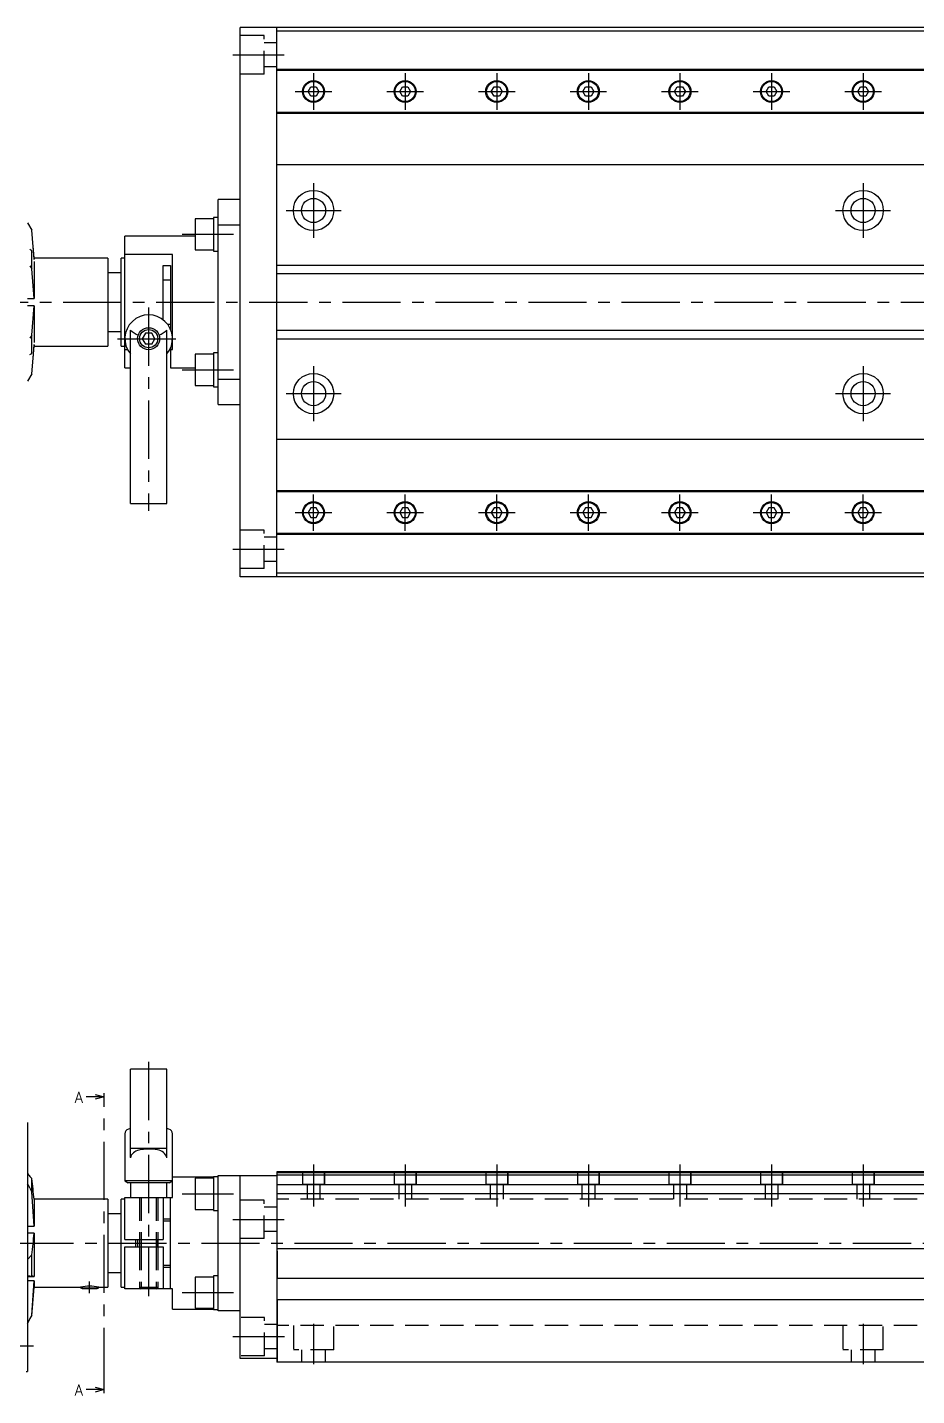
# Model space of a CAD drawing. Extents: x -2 to 832, y -8 to 383.
# Drawn here: x 291.6 to 534.3, y 8.4 to 382 of the extents above; entities that cross this region are included whole.
import ezdxf

# ---------------------------------------------------------------- set-up
doc = ezdxf.new("R2010")
doc.units = 0
doc.header["$LTSCALE"] = 0.5
doc.linetypes.add('CENTER', pattern=[50.8, 31.75, -6.35, 6.35, -6.35])
doc.linetypes.add('DASHED', pattern=[19.05, 12.7, -6.35])
for name, color, linetype in [('MSM_CENTER', 1, 'CENTER'), ('MSM_CONTINUOUS', 7, 'CONTINUOUS'), ('MSM_DASHED', 4, 'DASHED'), ('MSM_NARROW', 5, 'CONTINUOUS'), ('MSM_PART_NUMBER', 7, 'CONTINUOUS')]:
    doc.layers.add(name, color=color, linetype=linetype)
doc.styles.get("Standard").update_dxf_attribs({"font": 'txt.shx', "height": 3, "bigfont": 'bigfont.shx'})

msp = doc.modelspace()

# ---------------------------------------------------------------- linework, layer by layer
at = {"layer": 'MSM_CENTER'}
for p, q in [((347.68, 374.47), (361.68, 374.47)), ((369.68, 369.47), (369.68, 359.47)), ((394.68, 369.47), (394.68, 359.47)), ((419.68, 369.47), (419.68, 359.47)), ((444.68, 369.47), (444.68, 359.47)), ((469.68, 369.47), (469.68, 359.47)), ((494.68, 369.47), (494.68, 359.47)), ((519.68, 369.47), (519.68, 359.47)), ((364.68, 364.47), (374.68, 364.47)), ((389.68, 364.47), (399.68, 364.47)), ((414.68, 364.47), (424.68, 364.47)), ((439.68, 364.47), (449.68, 364.47)), ((464.68, 364.47), (474.68, 364.47)), ((489.68, 364.47), (499.68, 364.47)), ((514.68, 364.47), (524.68, 364.47)), ((369.68, 339.47), (369.68, 324.47)), ((519.68, 339.47), (519.68, 324.47)), ((362.18, 331.97), (377.18, 331.97)), ((512.18, 331.97), (527.18, 331.97)), ((333.85, 325.47), (347.85, 325.47)), ((225.14, 306.97), (831.68, 306.97)), ((324.68, 305.47), (324.68, 249.97)), ((316.18, 296.97), (333.18, 296.97)), ((333.85, 288.47), (347.85, 288.47)), ((369.68, 289.47), (369.68, 274.47)), ((519.68, 289.47), (519.68, 274.47)), ((362.18, 281.97), (377.18, 281.97)), ((512.18, 281.97), (527.18, 281.97)), ((369.68, 244.47), (369.68, 254.47)), ((394.68, 244.47), (394.68, 254.47)), ((419.68, 244.47), (419.68, 254.47)), ((444.68, 244.47), (444.68, 254.47)), ((469.68, 244.47), (469.68, 254.47)), ((494.68, 244.47), (494.68, 254.47)), ((519.68, 244.47), (519.68, 254.47)), ((364.68, 249.47), (374.68, 249.47)), ((389.68, 249.47), (399.68, 249.47)), ((414.68, 249.47), (424.68, 249.47)), ((439.68, 249.47), (449.68, 249.47)), ((464.68, 249.47), (474.68, 249.47)), ((489.68, 249.47), (499.68, 249.47)), ((514.68, 249.47), (524.68, 249.47)), ((347.68, 239.47), (361.68, 239.47)), ((324.68, 99.5), (324.68, 35.5)), ((312.58, 11.04), (312.58, 88.96)), ((369.68, 71.5), (369.68, 60)), ((394.68, 71.5), (394.68, 60)), ((419.68, 71.5), (419.68, 60)), ((444.68, 71.5), (444.68, 60)), ((469.68, 71.5), (469.68, 60)), ((494.68, 71.5), (494.68, 60)), ((519.68, 71.5), (519.68, 60)), ((333.85, 63.5), (347.85, 63.5)), ((347.68, 56.5), (361.68, 56.5)), ((288.28, 50), (831.68, 50)), ((308.58, 36.37), (308.58, 39.53)), ((333.85, 36.5), (347.85, 36.5)), ((369.68, 28), (369.68, 17)), ((519.68, 28), (519.68, 17)), ((347.68, 24.5), (361.73, 24.5)), ((226.58, 22), (293.58, 22))]:
    msp.add_line(p, q, dxfattribs=at)
at = {"layer": 'MSM_CONTINUOUS'}
for p, q in [((359.68, 381.97), (349.68, 381.97)), ((349.68, 231.97), (349.68, 381.97)), ((359.68, 231.97), (359.68, 381.97)), ((359.68, 381.92), (359.73, 381.92)), ((829.68, 381.97), (359.73, 381.97)), ((359.73, 381.97), (359.73, 381.92)), ((544.68, 380.97), (359.68, 380.97)), ((544.68, 370.47), (359.68, 370.47)), ((544.68, 370.17), (359.68, 370.17)), ((368.2, 364.47), (368.94, 365.75)), ((368.94, 363.19), (368.2, 364.47)), ((368.94, 365.75), (370.42, 365.75)), ((370.42, 363.19), (368.94, 363.19)), ((370.42, 365.75), (371.16, 364.47)), ((371.16, 364.47), (370.42, 363.19)), ((393.2, 364.47), (393.94, 365.75)), ((393.94, 363.19), (393.2, 364.47)), ((393.94, 365.75), (395.42, 365.75)), ((395.42, 363.19), (393.94, 363.19)), ((395.42, 365.75), (396.16, 364.47)), ((396.16, 364.47), (395.42, 363.19)), ((418.2, 364.47), (418.94, 365.75)), ((418.94, 363.19), (418.2, 364.47)), ((418.94, 365.75), (420.42, 365.75)), ((420.42, 363.19), (418.94, 363.19)), ((420.42, 365.75), (421.16, 364.47)), ((421.16, 364.47), (420.42, 363.19)), ((443.2, 364.47), (443.94, 365.75)), ((443.94, 363.19), (443.2, 364.47)), ((443.94, 365.75), (445.42, 365.75)), ((445.42, 363.19), (443.94, 363.19)), ((445.42, 365.75), (446.16, 364.47)), ((446.16, 364.47), (445.42, 363.19)), ((468.2, 364.47), (468.94, 365.75)), ((468.94, 363.19), (468.2, 364.47)), ((468.94, 365.75), (470.42, 365.75)), ((470.42, 363.19), (468.94, 363.19)), ((470.42, 365.75), (471.16, 364.47)), ((471.16, 364.47), (470.42, 363.19)), ((493.2, 364.47), (493.94, 365.75)), ((493.94, 363.19), (493.2, 364.47)), ((493.94, 365.75), (495.42, 365.75)), ((495.42, 363.19), (493.94, 363.19)), ((495.42, 365.75), (496.16, 364.47)), ((496.16, 364.47), (495.42, 363.19)), ((518.2, 364.47), (518.94, 365.75)), ((518.94, 363.19), (518.2, 364.47)), ((518.94, 365.75), (520.42, 365.75)), ((520.42, 363.19), (518.94, 363.19)), ((520.42, 365.75), (521.16, 364.47)), ((521.16, 364.47), (520.42, 363.19)), ((544.68, 358.77), (359.68, 358.77)), ((544.68, 358.47), (359.68, 358.47)), ((544.68, 344.47), (359.68, 344.47)), ((349.68, 334.97), (343.68, 334.97)), ((343.68, 278.97), (343.68, 334.97)), ((337.38, 329.72), (337.38, 321.22)), ((342.38, 329.72), (337.38, 329.72)), ((342.38, 330.07), (342.38, 320.87)), ((343.68, 330.07), (342.38, 330.07)), ((291.58, 328.57), (292.76, 326.57)), ((293.44, 318.66), (292.76, 326.57)), ((349.68, 327.99), (343.68, 327.99)), ((293.44, 318.97), (293.15, 322.34)), ((318.18, 289), (318.18, 324.97)), ((337.38, 324.97), (318.18, 324.97)), ((292.76, 320.98), (292.27, 321.29)), ((292.76, 316.02), (292.76, 320.98)), ((293.31, 318.66), (293.44, 318.66)), ((313.58, 318.97), (293.44, 318.97)), ((293.44, 318.97), (293.44, 318.66)), ((293.44, 318.04), (293.44, 307.98)), ((313.58, 318.97), (313.58, 294.97)), ((317.18, 294.97), (317.18, 318.97)), ((318.18, 318.97), (317.18, 318.97)), ((331.18, 319.93), (318.18, 319.93)), ((331.18, 294.02), (331.18, 319.93)), ((337.38, 321.22), (342.38, 321.22)), ((342.38, 320.87), (343.68, 320.87)), ((292.27, 316.85), (292.76, 316.02)), ((293.44, 307.98), (292.76, 316.02)), ((317.18, 314.97), (313.58, 314.97)), ((328.68, 302.1), (328.68, 316.97)), ((328.68, 316.97), (330.68, 316.97)), ((330.68, 316.97), (330.68, 299.47)), ((544.68, 316.97), (359.68, 316.97)), ((330.68, 312.97), (328.68, 312.97)), ((291.58, 307.98), (293.44, 307.98)), ((293.44, 305.97), (291.58, 305.97)), ((292.76, 297.93), (293.44, 305.97)), ((293.44, 305.97), (293.44, 295.91)), ((313.58, 298.97), (317.18, 298.97)), ((319.68, 251.97), (319.68, 299.31)), ((329.68, 251.97), (329.68, 299.31)), ((329.8, 300.97), (330.68, 300.97)), ((292.76, 297.93), (292.27, 297.1)), ((292.76, 292.97), (292.76, 297.93)), ((293.15, 291.6), (293.44, 295.29)), ((293.44, 295.29), (293.31, 295.29)), ((293.44, 295.29), (293.44, 294.97)), ((323.81, 298.47), (322.95, 296.97)), ((322.95, 296.97), (323.81, 295.47)), ((325.55, 298.47), (323.81, 298.47)), ((325.55, 295.47), (323.81, 295.47)), ((326.41, 296.97), (325.55, 298.47)), ((325.55, 295.47), (326.41, 296.97)), ((359.68, 296.97), (544.68, 296.97)), ((292.27, 292.66), (292.76, 292.97)), ((292.76, 287.38), (293.44, 294.97)), ((293.44, 294.97), (313.58, 294.97)), ((317.18, 294.97), (318.18, 294.97)), ((318.18, 294.02), (318.89, 294.02)), ((330.68, 294.47), (330.68, 288.97)), ((330.68, 294.02), (331.18, 294.02)), ((337.38, 292.72), (337.38, 284.22)), ((342.38, 292.72), (337.38, 292.72)), ((342.38, 293.07), (342.38, 283.87)), ((343.68, 293.07), (342.38, 293.07)), ((318.18, 289), (319.68, 289)), ((330.68, 288.97), (337.38, 288.97)), ((292.76, 287.38), (291.58, 285.38)), ((337.38, 284.22), (342.38, 284.22)), ((343.68, 285.96), (349.68, 285.96)), ((342.38, 283.87), (343.68, 283.87)), ((343.68, 278.97), (349.68, 278.97)), ((544.68, 269.47), (359.68, 269.47)), ((544.68, 255.47), (359.68, 255.47)), ((544.68, 255.17), (359.68, 255.17)), ((319.68, 251.97), (329.68, 251.97)), ((368.94, 250.75), (368.2, 249.47)), ((370.42, 250.75), (368.94, 250.75)), ((371.16, 249.47), (370.42, 250.75)), ((393.94, 250.75), (393.2, 249.47)), ((395.42, 250.75), (393.94, 250.75)), ((396.16, 249.47), (395.42, 250.75)), ((418.94, 250.75), (418.2, 249.47)), ((420.42, 250.75), (418.94, 250.75)), ((421.16, 249.47), (420.42, 250.75)), ((443.94, 250.75), (443.2, 249.47)), ((445.42, 250.75), (443.94, 250.75)), ((446.16, 249.47), (445.42, 250.75)), ((468.94, 250.75), (468.2, 249.47)), ((470.42, 250.75), (468.94, 250.75)), ((471.16, 249.47), (470.42, 250.75)), ((493.94, 250.75), (493.2, 249.47)), ((495.42, 250.75), (493.94, 250.75)), ((496.16, 249.47), (495.42, 250.75)), ((518.94, 250.75), (518.2, 249.47)), ((520.42, 250.75), (518.94, 250.75)), ((521.16, 249.47), (520.42, 250.75)), ((368.2, 249.47), (368.94, 248.19)), ((368.94, 248.19), (370.42, 248.19)), ((370.42, 248.19), (371.16, 249.47)), ((393.2, 249.47), (393.94, 248.19)), ((393.94, 248.19), (395.42, 248.19)), ((395.42, 248.19), (396.16, 249.47)), ((418.2, 249.47), (418.94, 248.19)), ((418.94, 248.19), (420.42, 248.19)), ((420.42, 248.19), (421.16, 249.47)), ((443.2, 249.47), (443.94, 248.19)), ((443.94, 248.19), (445.42, 248.19)), ((445.42, 248.19), (446.16, 249.47)), ((468.2, 249.47), (468.94, 248.19)), ((468.94, 248.19), (470.42, 248.19)), ((470.42, 248.19), (471.16, 249.47)), ((493.2, 249.47), (493.94, 248.19)), ((493.94, 248.19), (495.42, 248.19)), ((495.42, 248.19), (496.16, 249.47)), ((518.2, 249.47), (518.94, 248.19)), ((518.94, 248.19), (520.42, 248.19)), ((520.42, 248.19), (521.16, 249.47)), ((544.68, 243.77), (359.68, 243.77)), ((544.68, 243.47), (359.68, 243.47)), ((359.68, 231.97), (349.68, 231.97)), ((544.68, 232.97), (359.68, 232.97)), ((359.73, 232.02), (359.68, 232.02)), ((359.73, 232.02), (359.73, 231.97)), ((829.68, 231.97), (359.73, 231.97)), ((319.68, 73.36), (319.68, 97.5)), ((329.68, 97.5), (319.68, 97.5)), ((329.68, 73.36), (329.68, 97.5)), ((291.58, 83), (291.58, 15)), ((318.18, 79.87), (318.18, 67)), ((331.18, 62.5), (331.18, 79.87)), ((319.68, 75.92), (329.68, 75.92)), ((292.76, 67.67), (292.27, 68.26)), ((292.76, 64.06), (292.76, 67.67)), ((342.38, 68), (331.18, 68)), ((342.38, 67.75), (337.38, 67.75)), ((337.38, 67.75), (337.38, 59.25)), ((343.68, 68.1), (342.38, 68.1)), ((342.38, 68.1), (342.38, 58.9)), ((343.68, 31.5), (343.68, 68.5)), ((343.68, 68.5), (359.68, 68.5)), ((349.68, 18.5), (349.68, 68.5)), ((548.23, 69.5), (359.68, 69.5)), ((359.68, 69.5), (359.68, 17.5)), ((548.23, 69.2), (359.68, 69.2)), ((547.73, 68.55), (359.68, 68.55)), ((292.27, 65.03), (292.76, 64.06)), ((293.44, 54.65), (292.76, 64.06)), ((318.18, 67), (319.05, 66.5)), ((331.18, 67), (318.18, 67)), ((330.31, 66.5), (319.05, 66.5)), ((319.68, 66.5), (319.68, 62.5)), ((329.68, 62.5), (329.68, 66.5)), ((330.31, 66.5), (331.18, 67)), ((547.73, 65.95), (359.68, 65.95)), ((313.58, 62), (293.44, 62)), ((293.44, 61.96), (293.44, 54.65)), ((313.58, 62), (313.58, 38)), ((317.18, 38), (317.18, 62)), ((318.18, 62), (317.18, 62)), ((318.18, 51), (318.18, 62.5)), ((318.18, 62.5), (331.18, 62.5)), ((328.68, 62.5), (328.68, 51)), ((330.68, 37.5), (330.68, 62.5)), ((829.68, 63.5), (359.68, 63.5)), ((317.18, 58), (313.58, 58)), ((328.68, 56.63), (330.68, 56.63)), ((337.38, 59.25), (342.38, 59.25)), ((342.38, 58.9), (343.68, 58.9)), ((291.58, 54.65), (293.44, 54.65)), ((293.44, 52.74), (291.58, 52.74)), ((293.44, 52.74), (293.44, 40.92)), ((330.68, 56), (328.68, 56)), ((318.18, 51), (328.68, 51)), ((318.18, 37.5), (318.18, 49)), ((318.18, 49), (328.68, 49)), ((321.18, 49), (321.18, 51)), ((321.68, 51), (321.68, 49)), ((322.18, 51), (322.18, 49)), ((322.18, 51), (322.18, 49)), ((327.18, 49), (327.18, 51)), ((327.18, 51), (327.18, 49)), ((328.68, 49), (328.68, 37.5)), ((292.76, 46.86), (292.27, 46.25)), ((292.76, 41.02), (292.76, 46.86)), ((829.68, 48.5), (359.68, 48.5)), ((359.73, 47.81), (359.68, 47.81)), ((359.73, 47.81), (359.73, 40.5)), ((313.58, 42), (317.18, 42)), ((328.68, 44), (330.68, 44)), ((330.68, 43.37), (328.68, 43.37)), ((343.68, 41.1), (342.38, 41.1)), ((342.38, 41.1), (342.38, 31.9)), ((293.44, 39.74), (291.58, 39.74)), ((291.74, 40.92), (293.44, 40.92)), ((292.25, 41.03), (292.76, 41.02)), ((292.76, 30.39), (293.44, 39.74)), ((292.76, 30.15), (293.44, 38)), ((293.44, 39.74), (293.44, 38)), ((293.44, 38), (306.08, 38)), ((306.08, 38), (306.08, 37.86)), ((306.08, 37.86), (306.52, 37.6)), ((306.08, 37.86), (311.08, 37.86)), ((306.52, 37.6), (310.63, 37.6)), ((310.63, 37.6), (311.08, 37.86)), ((311.07, 38), (313.58, 38)), ((311.08, 37.86), (311.08, 38)), ((317.18, 38), (318.18, 38)), ((331.18, 37.5), (318.18, 37.5)), ((331.18, 32), (331.18, 37.5)), ((342.38, 40.75), (337.38, 40.75)), ((337.38, 40.75), (337.38, 32.25)), ((359.68, 40.5), (829.68, 40.5)), ((829.68, 34.5), (359.68, 34.5)), ((359.73, 34.5), (359.73, 17.5)), ((292.76, 30.39), (292.27, 29.43)), ((292.76, 30.15), (292.76, 30.39)), ((331.18, 32), (342.38, 32)), ((337.38, 32.25), (342.38, 32.25)), ((342.38, 31.9), (343.68, 31.9)), ((349.68, 31.5), (343.68, 31.5)), ((292.27, 29.43), (291.58, 28.1)), ((291.29, 15), (291.58, 15)), ((359.68, 18.5), (349.68, 18.5)), ((829.68, 17.5), (359.68, 17.5))]:
    msp.add_line(p, q, dxfattribs=at)
for centre, radius in [((369.68, 364.47), 3), ((369.68, 364.47), 2.75), ((394.68, 364.47), 3), ((394.68, 364.47), 2.75), ((419.68, 364.47), 3), ((419.68, 364.47), 2.75), ((444.68, 364.47), 3), ((444.68, 364.47), 2.75), ((469.68, 364.47), 3), ((469.68, 364.47), 2.75), ((494.68, 364.47), 3), ((494.68, 364.47), 2.75), ((519.68, 364.47), 3), ((519.68, 364.47), 2.75), ((369.68, 331.97), 5.5), ((519.68, 331.97), 5.5), ((369.68, 331.97), 3.3), ((519.68, 331.97), 3.3), ((324.68, 296.97), 3), ((324.68, 296.97), 2.5), ((369.68, 281.97), 5.5), ((369.68, 281.97), 3.3), ((519.68, 281.97), 5.5), ((519.68, 281.97), 3.3), ((369.68, 249.47), 3), ((369.68, 249.47), 2.75), ((394.68, 249.47), 3), ((394.68, 249.47), 2.75), ((419.68, 249.47), 3), ((419.68, 249.47), 2.75), ((444.68, 249.47), 3), ((444.68, 249.47), 2.75), ((469.68, 249.47), 3), ((469.68, 249.47), 2.75), ((494.68, 249.47), 3), ((494.68, 249.47), 2.75), ((519.68, 249.47), 3), ((519.68, 249.47), 2.75)]:
    msp.add_circle(centre, radius, dxfattribs=at)
for centre, radius, start, end in [((324.68, 296.97), 6.5, 320.2849, 219.7151), ((324.54, 304.58), 7.17, 227.3363, 247.8884), ((324.82, 304.58), 7.17, 292.1116, 312.6637), ((319.48, 79.87), 1.3, 104.5706, 180), ((324.68, 59.86), 21.97, 103.1548, 104.5706), ((324.68, 59.86), 21.97, 75.4294, 76.8452), ((329.88, 79.87), 1.3, 0, 75.4294), ((322.55, 72.48), 3, 100.4873, 163.0346), ((324.67, 62.13), 13.57, 79.6693, 101.3236), ((326.76, 72.44), 3.06, 17.4567, 83.5479), ((302.59, 76.68), 13.32, 214.254, 219.2372), ((126.91, 44.84), 167.41, 5.8834, 7.8375), ((280.79, 59.27), 12.85, 26.6479, 32.8857), ((115.63, 70.52), 178.7, 352.3917, 354.2904), ((290.03, 48), 2.85, 303.1221, 322.1721), ((292.29, 39.56), 1.47, 91.4331, 118.6545), ((290.61, 24.79), 16.38, 80.0215, 82.4525), ((308.58, 26.22), 12.04, 78.0142, 101.9858), ((115.96, 123.65), 200, 331.4157, 332.1288)]:
    msp.add_arc(centre, radius, start, end, dxfattribs=at)
at = {"layer": 'MSM_DASHED'}
for p, q in [((356.21, 379.72), (349.61, 379.72)), ((356.21, 369.22), (356.21, 379.72)), ((359.61, 377.77), (356.21, 377.77)), ((359.61, 371.17), (356.21, 371.17)), ((356.21, 369.22), (349.61, 369.22)), ((356.21, 244.72), (349.61, 244.72)), ((356.21, 234.22), (356.21, 244.72)), ((359.61, 242.77), (356.21, 242.77)), ((359.61, 236.17), (356.21, 236.17)), ((356.21, 234.22), (349.61, 234.22)), ((366.68, 69.5), (366.68, 66)), ((366.68, 69.5), (366.68, 66)), ((372.68, 66), (372.68, 69.5)), ((372.68, 69.5), (372.68, 66)), ((391.68, 69.5), (391.68, 66)), ((391.68, 69.5), (391.68, 66)), ((397.68, 66), (397.68, 69.5)), ((397.68, 69.5), (397.68, 66)), ((416.68, 69.5), (416.68, 66)), ((416.68, 69.5), (416.68, 66)), ((422.68, 66), (422.68, 69.5)), ((422.68, 69.5), (422.68, 66)), ((441.68, 69.5), (441.68, 66)), ((441.68, 69.5), (441.68, 66)), ((447.68, 66), (447.68, 69.5)), ((447.68, 69.5), (447.68, 66)), ((466.68, 69.5), (466.68, 66)), ((466.68, 69.5), (466.68, 66)), ((472.68, 66), (472.68, 69.5)), ((472.68, 69.5), (472.68, 66)), ((491.68, 69.5), (491.68, 66)), ((491.68, 69.5), (491.68, 66)), ((497.68, 66), (497.68, 69.5)), ((497.68, 69.5), (497.68, 66)), ((516.68, 69.5), (516.68, 66)), ((516.68, 69.5), (516.68, 66)), ((522.68, 66), (522.68, 69.5)), ((522.68, 69.5), (522.68, 66)), ((372.68, 66), (366.68, 66)), ((367.93, 66), (367.93, 62)), ((371.43, 66), (371.43, 62)), ((397.68, 66), (391.68, 66)), ((392.93, 66), (392.93, 62)), ((396.43, 66), (396.43, 62)), ((422.68, 66), (416.68, 66)), ((417.93, 66), (417.93, 62)), ((421.43, 66), (421.43, 62)), ((447.68, 66), (441.68, 66)), ((442.93, 66), (442.93, 62)), ((446.43, 66), (446.43, 62)), ((472.68, 66), (466.68, 66)), ((467.93, 66), (467.93, 62)), ((471.43, 66), (471.43, 62)), ((497.68, 66), (491.68, 66)), ((492.93, 66), (492.93, 62)), ((496.43, 66), (496.43, 62)), ((522.68, 66), (516.68, 66)), ((517.93, 66), (517.93, 62)), ((521.43, 66), (521.43, 62)), ((322.18, 62.5), (322.18, 51)), ((322.61, 62.5), (322.61, 51)), ((326.75, 62.5), (326.75, 51)), ((327.18, 62.5), (327.18, 51)), ((356.21, 61.75), (349.61, 61.75)), ((356.21, 51.25), (356.21, 61.75)), ((359.61, 59.8), (356.21, 59.8)), ((829.68, 62), (359.68, 62)), ((359.61, 53.2), (356.21, 53.2)), ((322.18, 49), (322.18, 37.5)), ((322.61, 49), (322.61, 37.5)), ((326.75, 49), (326.75, 37.5)), ((327.18, 49), (327.18, 37.5)), ((356.21, 51.25), (349.61, 51.25)), ((327.18, 37.93), (322.18, 37.93)), ((322.18, 37.93), (322.61, 37.5)), ((326.75, 37.5), (327.18, 37.93)), ((356.28, 29.75), (349.68, 29.75)), ((356.28, 19.25), (356.28, 29.75)), ((359.68, 27.8), (356.28, 27.8)), ((829.68, 27.5), (359.68, 27.5)), ((364.18, 27.5), (364.18, 20.9)), ((375.18, 20.9), (375.18, 27.5)), ((514.18, 27.5), (514.18, 20.9)), ((525.18, 20.9), (525.18, 27.5)), ((356.28, 19.25), (349.68, 19.25)), ((359.68, 21.2), (356.28, 21.2)), ((375.18, 20.9), (364.18, 20.9)), ((366.38, 20.9), (366.38, 17.5)), ((372.98, 17.5), (372.98, 20.9)), ((525.18, 20.9), (514.18, 20.9)), ((516.38, 20.9), (516.38, 17.5)), ((522.98, 17.5), (522.98, 20.9)), ((359.73, 18.55), (359.68, 18.55))]:
    msp.add_line(p, q, dxfattribs=at)
at = {"layer": 'MSM_NARROW'}
for p, q in [((544.68, 314.72), (359.68, 314.72)), ((544.68, 299.22), (359.68, 299.22)), ((322.61, 51), (322.61, 49)), ((326.75, 51), (326.75, 49))]:
    msp.add_line(p, q, dxfattribs=at)
at = {"layer": 'MSM_PART_NUMBER'}
for p, q in [((312.58, 89.96), (307.58, 89.96)), ((310.08, 90.63), (312.58, 89.96)), ((312.58, 89.96), (310.08, 89.29)), ((312.58, 88.96), (312.58, 90.96)), ((312.58, 10.04), (307.58, 10.04)), ((310.08, 10.71), (312.58, 10.04)), ((312.58, 10.04), (310.08, 9.37)), ((312.58, 9.04), (312.58, 11.04))]:
    msp.add_line(p, q, dxfattribs=at)

# ---------------------------------------------------------------- texts
for p in [(304.48, 88.31), (304.48, 8.38)]:
    msp.add_text('A', height=3, dxfattribs=at).set_placement(p)

doc.saveas('drawing.dxf')
